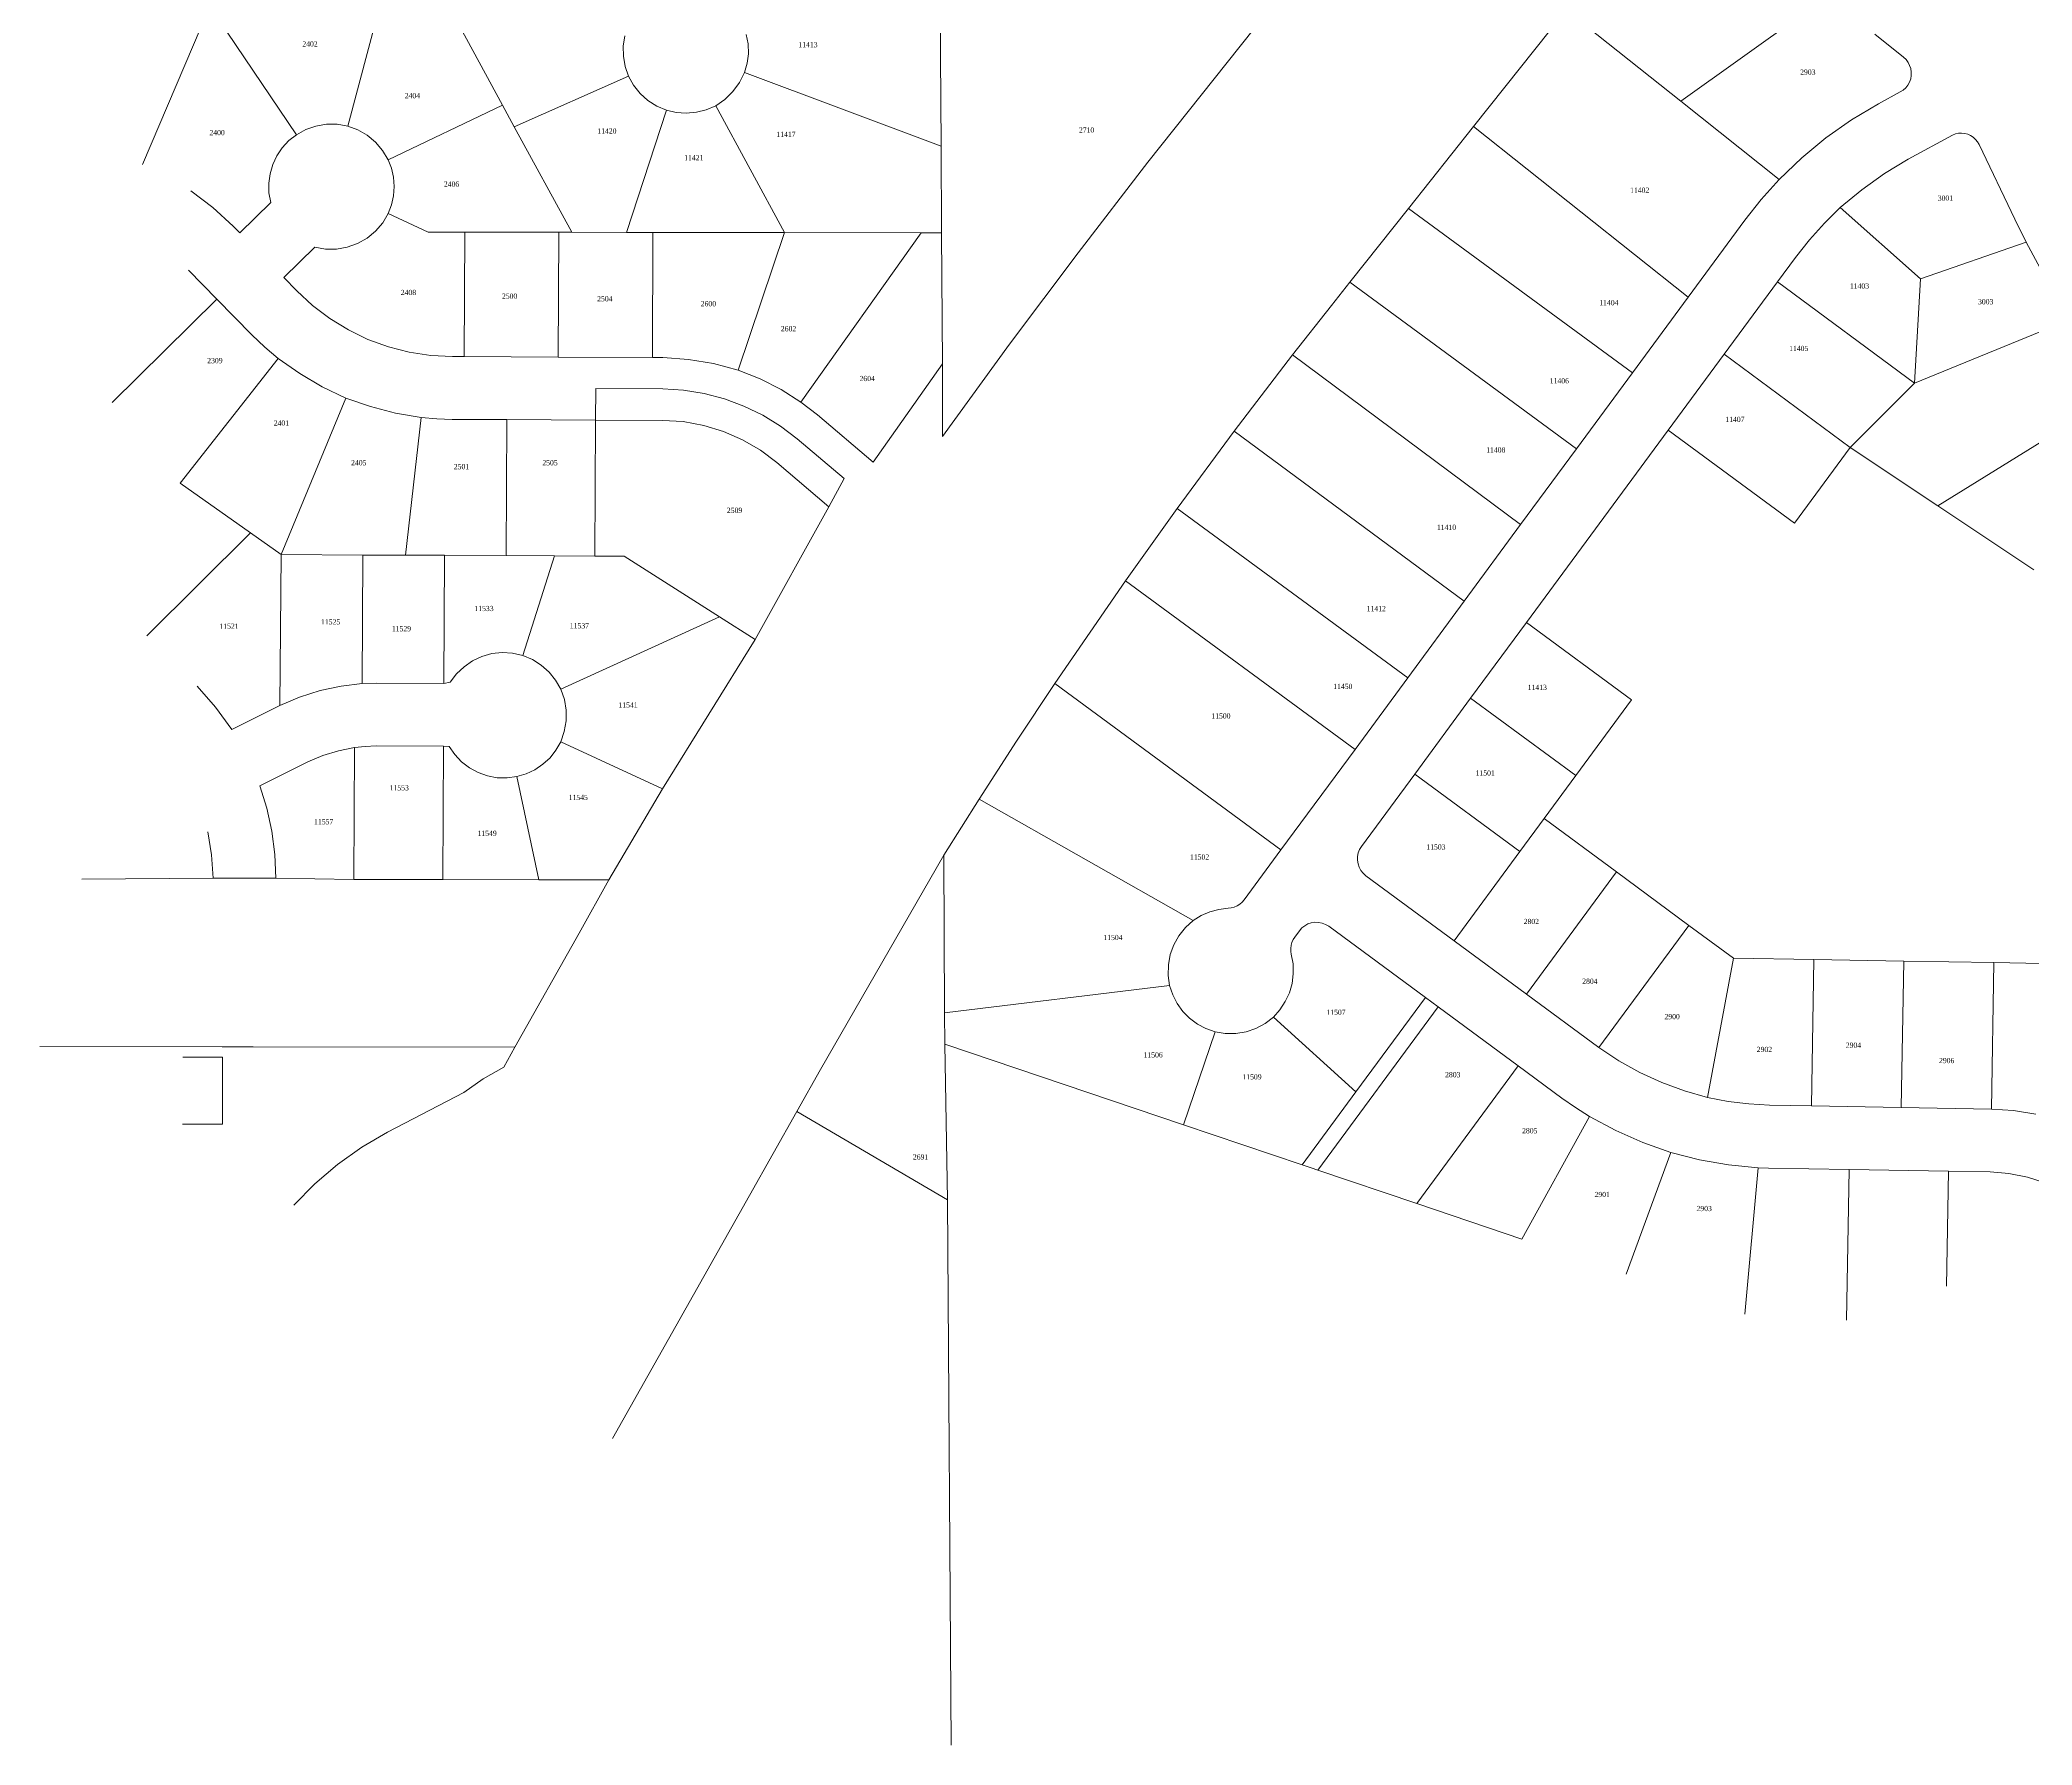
# Model space of a CAD drawing. Header units: feet. Extents: x 2819410 to 2831754, y 974571 to 993150.
# Drawn here: x 2821631 to 2823535, y 982642 to 984272 of the extents above; entities that cross this region are included whole.
import ezdxf
from ezdxf.enums import TextEntityAlignment as Align

# ---------------------------------------------------------------- set-up
doc = ezdxf.new("R2010")
doc.units = ezdxf.units.FT
doc.header["$LTSCALE"] = 0.015
doc.header["$MEASUREMENT"] = 0
doc.layers.add('ADDRESSES', color=7, linetype='Continuous')
doc.layers.add('Dakota County Parcels', color=7, linetype='Continuous', lineweight=5)
doc.styles.add('SIMPLEX', font='times.ttf', dxfattribs={"width": 0.8})

# ---------------------------------------------------------------- blocks, each defined once
blk = doc.blocks.new('ACMAP_ANN_TEMPLATE_AddressEagan')
at = {"layer": 'ADDRESSES', "style": 'SIMPLEX', "width": 0.8}
blk.add_attdef('ADDRESS', text='', height=5, dxfattribs=at).set_placement((0, 0), align=Align.CENTER)

msp = doc.modelspace()

# ---------------------------------------------------------------- linework, layer by layer
at = {"layer": 'Dakota County Parcels', "lineweight": 5}
for p, q in [((2821728.8, 984152.6), (2821793.2, 984303.4)), ((2821793.2, 984303.4), (2821875.8, 984181)), ((2821924.8, 984189.2), (2821955.2, 984302.7)), ((2822022.2, 984302.4), (2822072.8, 984209.3)), ((2822492, 984170), (2822491.1, 984300.2)), ((2822689.5, 984154.6), (2822804, 984298.5)), ((2823001, 984188.9), (2823089.4, 984300)), ((2823089.4, 984300), (2823199, 984212.9)), ((2823199, 984212.9), (2823314.8, 984295.5)), ((2822189.6, 984275.3), (2822188.2, 984265.7)), ((2822188.2, 984265.7), (2822188.4, 984255.9)), ((2822307.5, 984267.7), (2822305.8, 984276.8)), ((2822307.8, 984258.4), (2822307.5, 984267.7)), ((2823384.6, 984277.2), (2823412, 984255)), ((2822188.4, 984255.9), (2822190, 984246.3)), ((2822190, 984246.3), (2822193.1, 984237)), ((2822299.4, 984230.7), (2822304.2, 984240.3)), ((2822304.2, 984240.3), (2822306.7, 984249.2)), ((2822304.2, 984240.3), (2822492, 984170)), ((2822306.7, 984249.2), (2822307.8, 984258.4)), ((2823414.4, 984252.7), (2823412, 984255)), ((2823416.3, 984250.1), (2823414.4, 984252.7)), ((2823417.8, 984247.2), (2823416.3, 984250.1)), ((2823418.9, 984244.1), (2823417.8, 984247.2)), ((2823419.4, 984240.8), (2823418.9, 984244.1)), ((2823419.3, 984237.6), (2823419.4, 984240.8)), ((2822084.1, 984188.6), (2822193.1, 984237)), ((2822193.1, 984237), (2822198.1, 984228.3)), ((2822198.1, 984228.3), (2822204.3, 984220.5)), ((2822204.3, 984220.5), (2822211.8, 984213.7)), ((2822285.4, 984214.6), (2822293.1, 984222.1)), ((2822293.1, 984222.1), (2822299.4, 984230.7)), ((2823387.9, 984210.4), (2823408.9, 984221.8)), ((2823408.9, 984221.8), (2823411.7, 984223.6)), ((2823411.7, 984223.6), (2823414.1, 984225.8)), ((2823414.1, 984225.8), (2823416.1, 984228.4)), ((2823416.1, 984228.4), (2823417.7, 984231.2)), ((2823417.7, 984231.2), (2823418.8, 984234.3)), ((2823418.8, 984234.3), (2823419.3, 984237.6)), ((2821963.5, 984157.1), (2822072.8, 984209.3)), ((2822072.8, 984209.3), (2822084.1, 984188.6)), ((2822191.3, 984087.6), (2822229.4, 984204.3)), ((2822211.8, 984213.7), (2822220.2, 984208.3)), ((2822220.2, 984208.3), (2822229.4, 984204.3)), ((2822229.4, 984204.3), (2822238.9, 984202.2)), ((2822238.9, 984202.2), (2822248.5, 984201.5)), ((2822248.5, 984201.5), (2822258.2, 984202.4)), ((2822258.2, 984202.4), (2822267.6, 984204.8)), ((2822267.6, 984204.8), (2822276.6, 984208.6)), ((2822276.6, 984208.6), (2822285.4, 984214.6)), ((2822276.6, 984208.6), (2822342.2, 984087.5)), ((2823199, 984212.9), (2823293.1, 984138.1)), ((2823387.9, 984210.4), (2823362.2, 984195.1)), ((2821884.8, 984185.9), (2821875.8, 984181)), ((2821894.5, 984189.2), (2821884.8, 984185.9)), ((2821904.5, 984190.9), (2821894.5, 984189.2)), ((2821914.8, 984190.9), (2821904.5, 984190.9)), ((2821924.8, 984189.2), (2821914.8, 984190.9)), ((2821934.5, 984185.6), (2821924.8, 984189.2)), ((2821943.4, 984180.4), (2821934.5, 984185.6)), ((2822084.1, 984188.6), (2822139, 984087.7)), ((2822938.8, 984110.6), (2823001, 984188.9)), ((2823001, 984188.9), (2823206.2, 984025.8)), ((2823362.2, 984195.1), (2823337.7, 984177.9)), ((2823467.5, 984182.4), (2823464.5, 984182.3)), ((2823470.5, 984182.1), (2823467.5, 984182.4)), ((2821862.3, 984168.5), (2821857.2, 984160.9)), ((2821868.6, 984175.3), (2821862.3, 984168.5)), ((2821875.8, 984181), (2821868.6, 984175.3)), ((2821951.4, 984173.8), (2821943.4, 984180.4)), ((2821958.1, 984166), (2821951.4, 984173.8)), ((2821963.5, 984157.1), (2821958.1, 984166)), ((2822492.5, 984087.3), (2822492, 984170)), ((2823337.7, 984177.9), (2823314.6, 984158.8)), ((2823416.5, 984157.6), (2823458.8, 984180.6)), ((2823461.6, 984181.7), (2823458.8, 984180.6)), ((2823464.5, 984182.3), (2823461.6, 984181.7)), ((2823473.4, 984181.4), (2823470.5, 984182.1)), ((2823476.1, 984180.1), (2823473.4, 984181.4)), ((2823478.6, 984178.5), (2823476.1, 984180.1)), ((2823480.8, 984176.5), (2823478.6, 984178.5)), ((2823482.7, 984174.2), (2823480.8, 984176.5)), ((2823484.2, 984171.6), (2823482.7, 984174.2)), ((2823484.2, 984171.6), (2823518.2, 984100.4)), ((2821853.2, 984152.6), (2821850.6, 984143.7)), ((2821857.2, 984160.9), (2821853.2, 984152.6)), ((2821966.7, 984148.9), (2821963.5, 984157.1)), ((2821968.6, 984140.3), (2821966.7, 984148.9)), ((2822689.5, 984154.6), (2822622.9, 984068.2)), ((2823314.6, 984158.8), (2823293.1, 984138.1)), ((2823416.5, 984157.6), (2823393.7, 984143.8)), ((2821796, 984111.4), (2821775, 984127.3)), ((2821850.6, 984143.7), (2821849.4, 984134.6)), ((2821849.4, 984134.6), (2821849.6, 984125.3)), ((2821849.6, 984125.3), (2821851.2, 984116.3)), ((2821969.3, 984131.5), (2821968.6, 984140.3)), ((2821968.7, 984122.6), (2821969.3, 984131.5)), ((2823293.1, 984138.1), (2823276, 984119.2)), ((2823372, 984128.3), (2823351.5, 984111.3)), ((2823393.7, 984143.8), (2823372, 984128.3)), ((2821815.4, 984093.5), (2821796, 984111.4)), ((2821821.6, 984087.2), (2821851.2, 984116.3)), ((2821963.6, 984105.8), (2821966.8, 984114)), ((2821966.8, 984114), (2821968.7, 984122.6)), ((2822882.8, 984040.1), (2822938.8, 984110.6)), ((2823152.8, 983953.4), (2822938.8, 984110.6)), ((2823276, 984119.2), (2823260.3, 984099.2)), ((2823351.5, 984111.3), (2823336.3, 984096.3)), ((2823351.5, 984111.3), (2823428.3, 984043.2)), ((2821815.4, 984093.5), (2821821.6, 984087.2)), ((2821943.4, 984082.1), (2821951.5, 984088.8)), ((2821951.5, 984088.8), (2821958.3, 984096.7)), ((2821958.3, 984096.7), (2821963.6, 984105.8)), ((2821963.6, 984105.8), (2822001.7, 984087.8)), ((2822001.7, 984087.8), (2822036.7, 984087.8)), ((2822036.1, 983968.9), (2822036.7, 984087.8)), ((2822036.7, 984087.8), (2822126.6, 984087.7)), ((2822126.1, 983968.5), (2822126.6, 984087.7)), ((2822126.6, 984087.7), (2822139, 984087.7)), ((2822139, 984087.7), (2822191.3, 984087.6)), ((2822191.3, 984087.6), (2822216.6, 984087.6)), ((2822216.1, 983968), (2822216.6, 984087.6)), ((2822216.6, 984087.6), (2822342.2, 984087.5)), ((2822298.2, 983956), (2822342.2, 984087.5)), ((2822342.2, 984087.5), (2822473, 984087.3)), ((2822358.1, 983925.5), (2822473, 984087.3)), ((2822473, 984087.3), (2822492.5, 984087.3)), ((2822493.3, 983962), (2822492.5, 984087.3)), ((2823206.2, 984025.8), (2823260.3, 984099.2)), ((2823336.3, 984096.3), (2823322, 984080.4)), ((2823518.2, 984100.4), (2823529.2, 984078.3)), ((2821863.7, 984044.4), (2821893.3, 984073.5)), ((2821893.3, 984073.5), (2821903.6, 984071.7)), ((2821903.6, 984071.7), (2821914.1, 984071.6)), ((2821914.1, 984071.6), (2821924.4, 984073.4)), ((2821924.4, 984073.4), (2821934.3, 984076.9)), ((2821934.3, 984076.9), (2821943.4, 984082.1)), ((2822622.9, 984068.2), (2822557.5, 983980.9)), ((2823322, 984080.4), (2823308.6, 984063.6)), ((2823428.3, 984043.2), (2823529.2, 984078.3)), ((2823529.2, 984078.3), (2823549.3, 984040.9)), ((2821772.6, 984051.5), (2821799.9, 984023.7)), ((2823291.4, 984040.3), (2823308.6, 984063.6)), ((2821863.7, 984044.4), (2821876.1, 984031.7)), ((2821876.1, 984031.7), (2821891.3, 984017.7)), ((2822865.1, 984017.8), (2822882.8, 984040.1)), ((2823099.4, 983880.9), (2822882.8, 984040.1)), ((2823240.4, 983971.1), (2823291.4, 984040.3)), ((2823291.4, 984040.3), (2823422.6, 983943.6)), ((2823422.6, 983943.6), (2823428.3, 984043.2)), ((2821699.6, 983925.1), (2821799.9, 984023.7)), ((2821799.9, 984023.7), (2821833.3, 983989.7)), ((2821891.3, 984017.7), (2821907.9, 984005.2)), ((2822865.1, 984017.8), (2822827.9, 983970.5)), ((2823152.8, 983953.4), (2823206.2, 984025.8)), ((2821907.9, 984005.2), (2821925.6, 983994.4)), ((2821925.6, 983994.4), (2821944.2, 983985.4)), ((2823422.6, 983943.6), (2823571.1, 984004.4)), ((2821833.3, 983989.7), (2821845.6, 983978)), ((2821845.6, 983978), (2821858.5, 983967)), ((2821944.2, 983985.4), (2821963.7, 983978.3)), ((2821963.7, 983978.3), (2821983.7, 983973.2)), ((2821983.7, 983973.2), (2822004.2, 983970)), ((2822557.5, 983980.9), (2822493.5, 983892.5)), ((2821764.6, 983848.1), (2821858.5, 983967)), ((2821858.5, 983967), (2821879, 983952.7)), ((2822004.2, 983970), (2822024.9, 983968.9)), ((2822024.9, 983968.9), (2822036.1, 983968.9)), ((2822036.1, 983968.9), (2822126.1, 983968.5)), ((2822126.1, 983968.5), (2822216.1, 983968)), ((2822216.1, 983968), (2822226.1, 983968)), ((2822250.5, 983966.3), (2822226.1, 983968)), ((2822274.6, 983962.3), (2822250.5, 983966.3)), ((2822298.2, 983956), (2822274.6, 983962.3)), ((2822319, 983947.6), (2822298.2, 983956)), ((2822493.3, 983962), (2822427.1, 983868.1)), ((2822493.3, 983962), (2822493.5, 983892.5)), ((2822827.9, 983970.5), (2822772.2, 983897.6)), ((2822827.9, 983970.5), (2823046, 983808.5)), ((2823187, 983898.6), (2823240.4, 983971.1)), ((2823240.4, 983971.1), (2823361.1, 983882.1)), ((2821879, 983952.7), (2821900.5, 983940.1)), ((2821900.5, 983940.1), (2821922.9, 983929.3)), ((2822161.8, 983908.3), (2822162, 983938.3)), ((2822162, 983938.3), (2822225.9, 983938)), ((2822245.9, 983936.8), (2822225.9, 983938)), ((2822265.6, 983933.6), (2822245.9, 983936.8)), ((2822339.1, 983937.4), (2822319, 983947.6)), ((2822358.1, 983925.5), (2822339.1, 983937.4)), ((2823099.4, 983880.9), (2823152.8, 983953.4)), ((2823361.1, 983882.1), (2823422.6, 983943.6)), ((2821861.2, 983779.7), (2821922.9, 983929.3)), ((2821922.9, 983929.3), (2821946.5, 983921.1)), ((2821946.5, 983921.1), (2821970.6, 983914.9)), ((2822284.9, 983928.6), (2822265.6, 983933.6)), ((2822303.6, 983921.6), (2822284.9, 983928.6)), ((2822321.6, 983912.9), (2822303.6, 983921.6)), ((2822373.9, 983913.3), (2822358.1, 983925.5)), ((2823444.9, 983826.2), (2823619.2, 983934.4)), ((2821970.6, 983914.9), (2821995.2, 983910.7)), ((2821980.1, 983779.1), (2821995.2, 983910.7)), ((2821995.2, 983910.7), (2822009.9, 983909.4)), ((2822009.9, 983909.4), (2822024.6, 983908.9)), ((2822024.6, 983908.9), (2822076.8, 983908.7)), ((2822076.2, 983778.7), (2822076.8, 983908.7)), ((2822076.8, 983908.7), (2822161.8, 983908.3)), ((2822161.2, 983778.3), (2822161.8, 983908.3)), ((2822161.8, 983908.3), (2822225.8, 983908)), ((2822245.6, 983906.8), (2822225.8, 983908)), ((2822265.1, 983903.2), (2822245.6, 983906.8)), ((2822284, 983897.4), (2822265.1, 983903.2)), ((2822302.2, 983889.5), (2822284, 983897.4)), ((2822338.6, 983902.5), (2822321.6, 983912.9)), ((2822354.5, 983890.4), (2822338.6, 983902.5)), ((2822373.9, 983913.3), (2822427.1, 983868.1)), ((2822772.2, 983897.6), (2822717.7, 983823.9)), ((2822772.2, 983897.6), (2822992.1, 983735.2)), ((2823051.6, 983714.9), (2823187, 983898.6)), ((2823187, 983898.6), (2823307.7, 983809.6)), ((2822319.3, 983879.5), (2822302.2, 983889.5)), ((2822335.1, 983867.6), (2822319.3, 983879.5)), ((2822354.5, 983890.4), (2822399.4, 983852.3)), ((2823046, 983808.5), (2823099.4, 983880.9)), ((2823307.7, 983809.6), (2823361.1, 983882.1)), ((2823361.1, 983882.1), (2823444.9, 983826.2)), ((2822335.1, 983867.6), (2822384.6, 983825.5)), ((2821764.6, 983848.1), (2821831.9, 983800.4)), ((2822384.6, 983825.5), (2822399.4, 983852.3)), ((2822314.3, 983698.6), (2822384.6, 983825.5)), ((2822717.7, 983823.9), (2822668.2, 983754.7)), ((2822717.7, 983823.9), (2822938.1, 983662)), ((2823444.9, 983826.2), (2823536.4, 983765.1)), ((2822992.1, 983735.2), (2823046, 983808.5)), ((2821732.9, 983702.2), (2821831.9, 983800.4)), ((2821831.9, 983800.4), (2821861.2, 983779.7)), ((2821860.1, 983635.4), (2821861.2, 983779.7)), ((2821861.2, 983779.7), (2821939.2, 983779.3)), ((2821938.8, 983656.4), (2821939.2, 983779.3)), ((2821939.2, 983779.3), (2821980.1, 983779.1)), ((2821980.1, 983779.1), (2822017.2, 983779)), ((2822016.6, 983656.5), (2822017.2, 983779)), ((2822017.2, 983779), (2822076.2, 983778.7)), ((2822076.2, 983778.7), (2822122.4, 983778.5)), ((2822092.2, 983683.4), (2822122.4, 983778.5)), ((2822122.4, 983778.5), (2822161.2, 983778.3)), ((2822161.2, 983778.3), (2822189.2, 983778.2)), ((2822189.2, 983778.2), (2822280.3, 983720.2)), ((2822668.2, 983754.7), (2822600.6, 983656.4)), ((2822668.2, 983754.7), (2822887.7, 983593.6)), ((2822938.1, 983662), (2822992.1, 983735.2)), ((2822128.6, 983651.1), (2822280.3, 983720.2)), ((2822280.3, 983720.2), (2822314.3, 983698.6)), ((2822998.2, 983642.5), (2823051.6, 983714.9)), ((2823152, 983641), (2823051.6, 983714.9)), ((2822225.7, 983555.8), (2822314.3, 983698.6)), ((2822036, 983672.6), (2822028.8, 983665.7)), ((2822044.1, 983678.2), (2822036, 983672.6)), ((2822053.1, 983682.4), (2822044.1, 983678.2)), ((2822062.7, 983685.1), (2822053.1, 983682.4)), ((2822072.6, 983686.2), (2822062.7, 983685.1)), ((2822082.5, 983685.6), (2822072.6, 983686.2)), ((2822092.2, 983683.4), (2822082.5, 983685.6)), ((2822101.4, 983679.4), (2822092.2, 983683.4)), ((2822109.8, 983674.1), (2822101.4, 983679.4)), ((2822117.3, 983667.5), (2822109.8, 983674.1)), ((2821798.4, 983634), (2821780.8, 983653.9)), ((2821898.4, 983649.8), (2821878.9, 983643.6)), ((2821918.5, 983654.1), (2821898.4, 983649.8)), ((2821938.8, 983656.4), (2821918.5, 983654.1)), ((2821952.2, 983656.8), (2821938.8, 983656.4)), ((2821952.2, 983656.8), (2822016.6, 983656.5)), ((2822016.6, 983656.5), (2822022.9, 983657.7)), ((2822028.8, 983665.7), (2822022.9, 983657.7)), ((2822123.6, 983659.7), (2822117.3, 983667.5)), ((2822128.6, 983651.1), (2822123.6, 983659.7)), ((2822131.9, 983641.3), (2822128.6, 983651.1)), ((2822600.6, 983656.4), (2822564.1, 983601.4)), ((2822600.6, 983656.4), (2822816.9, 983497.6)), ((2822887.7, 983593.6), (2822938.1, 983662)), ((2821814.1, 983612.5), (2821798.4, 983634)), ((2821814.1, 983612.5), (2821860.1, 983635.4)), ((2821878.9, 983643.6), (2821860.1, 983635.4)), ((2822133.6, 983631.1), (2822131.9, 983641.3)), ((2822133.6, 983620.8), (2822133.6, 983631.1)), ((2822944.9, 983570), (2822998.2, 983642.5)), ((2822998.2, 983642.5), (2823098.6, 983568.5)), ((2823098.6, 983568.5), (2823152, 983641)), ((2822131.8, 983610.7), (2822133.6, 983620.8)), ((2821916, 983592.2), (2821901.1, 983587.6)), ((2821931.2, 983595.4), (2821916, 983592.2)), ((2821930.6, 983469.2), (2821931.2, 983595.4)), ((2821941.5, 983596.4), (2821931.2, 983595.4)), ((2821951.9, 983596.8), (2821941.5, 983596.4)), ((2821951.9, 983596.8), (2822016.3, 983596.5)), ((2822015.8, 983469.1), (2822016.3, 983596.5)), ((2822016.3, 983596.5), (2822021.9, 983596.4)), ((2822021.9, 983596.4), (2822027.3, 983588.6)), ((2822118.2, 983585.6), (2822123.9, 983592.9)), ((2822123.9, 983592.9), (2822128.4, 983600.9)), ((2822128.4, 983600.9), (2822131.8, 983610.7)), ((2822128.4, 983600.9), (2822225.7, 983555.8)), ((2822564.1, 983601.4), (2822528.3, 983545.9)), ((2822816.9, 983497.6), (2822887.7, 983593.6)), ((2821840.8, 983558.8), (2821886.8, 983581.6)), ((2821901.1, 983587.6), (2821886.8, 983581.6)), ((2822027.3, 983588.6), (2822033.7, 983581.8)), ((2822033.7, 983581.8), (2822041.2, 983576)), ((2822041.2, 983576), (2822049.5, 983571.5)), ((2822095.4, 983570.1), (2822103.7, 983574.1)), ((2822103.7, 983574.1), (2822111.4, 983579.3)), ((2822111.4, 983579.3), (2822118.2, 983585.6)), ((2821847.5, 983537.3), (2821840.8, 983558.8)), ((2822049.5, 983571.5), (2822058.4, 983568.3)), ((2822058.4, 983568.3), (2822067.7, 983566.5)), ((2822067.7, 983566.5), (2822077.1, 983566.3)), ((2822077.1, 983566.3), (2822086.5, 983567.5)), ((2822086.5, 983567.5), (2822095.4, 983570.1)), ((2822086.5, 983567.5), (2822107.4, 983469)), ((2822225.7, 983555.8), (2822174.4, 983468.9)), ((2822893.8, 983500.8), (2822944.9, 983570)), ((2822944.9, 983570), (2823045.2, 983496.1)), ((2823068.4, 983527.5), (2823098.6, 983568.5)), ((2821852.3, 983515.3), (2821847.5, 983537.3)), ((2822528.3, 983545.9), (2822494.6, 983492.5)), ((2822528.3, 983545.9), (2822733, 983429.9)), ((2823045.2, 983496.1), (2823068.4, 983527.5)), ((2823068.4, 983527.5), (2823137.6, 983476.4)), ((2821794.8, 983492.8), (2821791, 983514.8)), ((2821855.2, 983493), (2821852.3, 983515.3)), ((2822781.7, 983449.8), (2822816.9, 983497.6)), ((2822892.1, 983497.8), (2822890.8, 983494.6)), ((2822893.8, 983500.8), (2822892.1, 983497.8)), ((2821796.1, 983470.6), (2821794.8, 983492.8)), ((2821856.1, 983470.5), (2821855.2, 983493)), ((2822376.8, 983287.6), (2822494.6, 983492.5)), ((2822495.3, 983341.9), (2822494.6, 983492.5)), ((2822890.8, 983494.6), (2822890.1, 983491.2)), ((2822890.1, 983491.2), (2822890.1, 983487.7)), ((2822890.1, 983487.7), (2822890.6, 983484.2)), ((2822890.6, 983484.2), (2822891.7, 983480.9)), ((2822891.7, 983480.9), (2822893.3, 983477.9)), ((2822893.3, 983477.9), (2822895.5, 983475.2)), ((2822982.3, 983410.7), (2823045.2, 983496.1)), ((2821670.6, 983469.6), (2821796.1, 983470.6)), ((2821796.1, 983470.6), (2821826.1, 983470.5)), ((2821826.1, 983470.5), (2821856.1, 983470.5)), ((2821856.1, 983470.5), (2821930.6, 983469.2)), ((2821930.6, 983469.2), (2822015.8, 983469.1)), ((2822015.8, 983469.1), (2822107.4, 983469)), ((2822107.4, 983469), (2822174.4, 983468.9)), ((2822174.4, 983468.9), (2822146, 983417.8)), ((2822895.5, 983475.2), (2822898.1, 983472.8)), ((2822898.1, 983472.8), (2822982.3, 983410.7)), ((2823051.6, 983359.7), (2823137.6, 983476.4)), ((2823137.6, 983476.4), (2823206.8, 983425.4)), ((2822757.5, 983440.7), (2822748.9, 983438.3)), ((2822766.4, 983441.7), (2822757.5, 983440.7)), ((2822766.4, 983441.7), (2822769.4, 983442)), ((2822769.4, 983442), (2822772.3, 983442.8)), ((2822772.3, 983442.8), (2822775, 983444)), ((2822775, 983444), (2822777.5, 983445.6)), ((2822777.5, 983445.6), (2822779.8, 983447.6)), ((2822779.8, 983447.6), (2822781.7, 983449.8)), ((2822725.6, 983423.2), (2822719.4, 983415.4)), ((2822733, 983429.9), (2822725.6, 983423.2)), ((2822740.6, 983434.7), (2822733, 983429.9)), ((2822748.9, 983438.3), (2822740.6, 983434.7)), ((2822836.8, 983422.9), (2822834.5, 983420.3)), ((2822839.6, 983425), (2822836.8, 983422.9)), ((2822842.6, 983426.7), (2822839.6, 983425)), ((2822845.9, 983427.8), (2822842.6, 983426.7)), ((2822849.4, 983428.3), (2822845.9, 983427.8)), ((2822852.8, 983428.2), (2822849.4, 983428.3)), ((2822856.3, 983427.6), (2822852.8, 983428.2)), ((2822859.5, 983426.3), (2822856.3, 983427.6)), ((2822862.5, 983424.5), (2822859.5, 983426.3)), ((2822862.5, 983424.5), (2822955.1, 983356.3)), ((2823120.8, 983308.7), (2823206.8, 983425.4)), ((2823206.8, 983425.4), (2823249.3, 983394.1)), ((2822084.6, 983309), (2822146, 983417.8)), ((2822714.5, 983406.7), (2822711.1, 983397.4)), ((2822719.4, 983415.4), (2822714.5, 983406.7)), ((2822826.5, 983406.3), (2822826.2, 983403.4)), ((2822826.2, 983403.4), (2822826.2, 983400.5)), ((2822827.3, 983409.1), (2822826.5, 983406.3)), ((2822828.5, 983411.8), (2822827.3, 983409.1)), ((2822830, 983414.2), (2822828.5, 983411.8)), ((2822830, 983414.2), (2822834.5, 983420.3)), ((2822982.3, 983410.7), (2823051.6, 983359.7)), ((2822709.3, 983387.6), (2822709.1, 983377.6)), ((2822711.1, 983397.4), (2822709.3, 983387.6)), ((2822826.2, 983400.5), (2822826.7, 983397.7)), ((2822828.4, 983388.5), (2822826.7, 983397.7)), ((2822828.6, 983379.2), (2822828.4, 983388.5)), ((2823224.6, 983260.9), (2823249.3, 983394.1)), ((2823249.3, 983394.1), (2823326.3, 983392.8)), ((2823323.9, 983252.8), (2823326.3, 983392.8)), ((2823326.3, 983392.8), (2823412.3, 983391.3)), ((2823409.8, 983251.3), (2823412.3, 983391.3)), ((2823412.3, 983391.3), (2823498.3, 983389.8)), ((2823495.9, 983249.8), (2823498.3, 983389.8)), ((2823498.3, 983389.8), (2823628.3, 983387.5)), ((2822495.3, 983341.9), (2822710.5, 983367.8)), ((2822709.1, 983377.6), (2822710.5, 983367.8)), ((2822710.5, 983367.8), (2822713.5, 983359)), ((2822824.9, 983361), (2822827.5, 983369.9)), ((2822827.5, 983369.9), (2822828.6, 983379.2)), ((2822713.5, 983359), (2822717.7, 983350.7)), ((2822717.7, 983350.7), (2822723.1, 983343.2)), ((2822809.7, 983337.8), (2822815.9, 983344.7)), ((2822815.9, 983344.7), (2822821, 983352.5)), ((2822821, 983352.5), (2822824.9, 983361)), ((2822852.2, 983191.5), (2822967.1, 983347.4)), ((2822888.6, 983266.2), (2822955.1, 983356.3)), ((2822955.1, 983356.3), (2822967.1, 983347.4)), ((2822967.1, 983347.4), (2823043.6, 983291.1)), ((2823051.6, 983359.7), (2823120.8, 983308.7)), ((2822495.5, 983311.9), (2822495.3, 983341.9)), ((2822723.1, 983343.2), (2822729.6, 983336.6)), ((2822729.6, 983336.6), (2822737, 983331.1)), ((2822737, 983331.1), (2822745.2, 983326.7)), ((2822745.2, 983326.7), (2822753.9, 983323.7)), ((2822783.6, 983323.6), (2822793, 983326.9)), ((2822793, 983326.9), (2822801.8, 983331.6)), ((2822801.8, 983331.6), (2822809.7, 983337.8)), ((2822809.7, 983337.8), (2822888.6, 983266.2)), ((2821630.6, 983309.6), (2821804.8, 983309.4)), ((2821804.8, 983309.4), (2821834.4, 983309.3)), ((2821834.4, 983309.3), (2822084.6, 983309)), ((2822074, 983289.9), (2822084.6, 983309)), ((2822495.5, 983311.9), (2822723.6, 983234.9)), ((2822498.2, 983163), (2822495.5, 983311.9)), ((2822723.6, 983234.9), (2822753.9, 983323.7)), ((2822753.9, 983323.7), (2822763.7, 983322)), ((2822763.7, 983322), (2822773.7, 983322)), ((2822773.7, 983322), (2822783.6, 983323.6)), ((2823120.8, 983308.7), (2823139.9, 983296)), ((2821804.4, 983299.5), (2821767.1, 983299.5)), ((2821805.1, 983299.5), (2821804.4, 983299.5)), ((2821805, 983235.5), (2821805.1, 983299.5)), ((2822074, 983289.9), (2822054.4, 983278.6)), ((2822354.1, 983247.4), (2822376.8, 983287.6)), ((2822376.8, 983287.6), (2822376.8, 983287.6)), ((2822946.7, 983159.6), (2823043.6, 983291.1)), ((2823043.6, 983291.1), (2823085.2, 983260.4)), ((2823139.9, 983296), (2823160, 983284.7)), ((2822054.4, 983278.6), (2822035.8, 983265.6)), ((2823160, 983284.7), (2823180.9, 983275.1)), ((2823180.9, 983275.1), (2823202.5, 983267.1)), ((2821962.8, 983227.7), (2822035.8, 983265.6)), ((2822837.3, 983196.5), (2822888.6, 983266.2)), ((2823085.2, 983260.4), (2823098.4, 983251.2)), ((2823098.4, 983251.2), (2823111.9, 983242.6)), ((2823202.5, 983267.1), (2823224.6, 983260.9)), ((2823224.6, 983260.9), (2823244.2, 983257.2)), ((2823244.2, 983257.2), (2823264.1, 983254.7)), ((2823264.1, 983254.7), (2823284, 983253.5)), ((2823284, 983253.5), (2823323.9, 983252.8)), ((2823323.9, 983252.8), (2823409.8, 983251.3)), ((2823409.8, 983251.3), (2823495.9, 983249.8)), ((2823517.2, 983248.3), (2823495.9, 983249.8)), ((2821767, 983235.5), (2821801.6, 983235.5)), ((2821801.6, 983235.5), (2821805, 983235.5)), ((2822308.8, 983167.1), (2822354.1, 983247.4)), ((2822354.1, 983247.4), (2822498.2, 983163)), ((2822723.6, 983234.9), (2822837.3, 983196.5)), ((2823047.2, 983125.6), (2823111.9, 983242.6)), ((2823111.9, 983242.6), (2823136.9, 983229.2)), ((2823538.3, 983244.8), (2823517.2, 983248.3)), ((2821938.2, 983213.4), (2821915, 983196.9)), ((2821962.8, 983227.7), (2821938.2, 983213.4)), ((2823136.9, 983229.2), (2823162.8, 983217.8)), ((2823162.8, 983217.8), (2823189.4, 983208.2)), ((2821915, 983196.9), (2821893.3, 983178.4)), ((2822837.3, 983196.5), (2822845.6, 983193.7)), ((2822845.6, 983193.7), (2822852.2, 983191.5)), ((2823146.7, 983092.1), (2823189.4, 983208.2)), ((2823189.4, 983208.2), (2823216.9, 983201.4)), ((2823216.9, 983201.4), (2823244.8, 983196.6)), ((2823244.8, 983196.6), (2823273, 983193.8)), ((2823260.4, 983053.7), (2823273, 983193.8)), ((2823273, 983193.8), (2823283, 983193.5)), ((2823283, 983193.5), (2823359.9, 983192.2)), ((2823357.3, 983048.1), (2823359.9, 983192.2)), ((2823359.9, 983192.2), (2823454.8, 983190.5)), ((2821893.3, 983178.4), (2821873.3, 983158.1)), ((2822852.2, 983191.5), (2822946.7, 983159.6)), ((2823452.9, 983080.5), (2823454.8, 983190.5)), ((2823454.8, 983190.5), (2823494.8, 983189.8)), ((2823512.7, 983188.3), (2823494.8, 983189.8)), ((2823530.4, 983184.8), (2823512.7, 983188.3)), ((2823547.5, 983179.2), (2823530.4, 983184.8)), ((2822177.8, 982935), (2822308.8, 983167.1)), ((2822501.5, 982642), (2822498.2, 983163)), ((2822946.7, 983159.6), (2823047.2, 983125.6))]:
    msp.add_line(p, q, dxfattribs=at)

# ---------------------------------------------------------------- block references
at = {"layer": 'ADDRESSES', "lineweight": 5}
for p, values in [((2821888.8, 984265.2), {'ADDRESS': '2402'}), ((2822364.8, 984264.5), {'ADDRESS': '11413'}), ((2823320.5, 984238.3), {'ADDRESS': '2903'}), ((2821986.7, 984215.8), {'ADDRESS': '2404'}), ((2821800, 984180.5), {'ADDRESS': '2400'}), ((2822172.6, 984182), {'ADDRESS': '11420'}), ((2822343.8, 984178.9), {'ADDRESS': '11417'}), ((2822631.1, 984182.9), {'ADDRESS': '2710'}), ((2822255.6, 984156.4), {'ADDRESS': '11421'}), ((2822024.1, 984131.3), {'ADDRESS': '2406'}), ((2823159.8, 984125.5), {'ADDRESS': '11402'}), ((2823452, 984117.9), {'ADDRESS': '3001'}), ((2821982.9, 984027.7), {'ADDRESS': '2408'}), ((2823369.9, 984033.9), {'ADDRESS': '11403'}), ((2822079.6, 984024.2), {'ADDRESS': '2500'}), ((2822170.6, 984021.7), {'ADDRESS': '2504'}), ((2822269.6, 984017), {'ADDRESS': '2600'}), ((2823130.3, 984018), {'ADDRESS': '11404'}), ((2823490.5, 984018.9), {'ADDRESS': '3003'}), ((2822346.2, 983993.1), {'ADDRESS': '2602'}), ((2823311.8, 983974.2), {'ADDRESS': '11405'}), ((2821797.9, 983962.6), {'ADDRESS': '2309'}), ((2822421.4, 983945.5), {'ADDRESS': '2604'}), ((2823083, 983943.3), {'ADDRESS': '11406'}), ((2821861.5, 983902.9), {'ADDRESS': '2401'}), ((2823250.8, 983906.4), {'ADDRESS': '11407'}), ((2823022.2, 983877.2), {'ADDRESS': '11408'}), ((2821935.4, 983865), {'ADDRESS': '2405'}), ((2822033.6, 983861.3), {'ADDRESS': '2501'}), ((2822118.2, 983865), {'ADDRESS': '2505'}), ((2822294.6, 983819.5), {'ADDRESS': '2509'}), ((2822975.1, 983803.3), {'ADDRESS': '11410'}), ((2822055.1, 983725.7), {'ADDRESS': '11533'}), ((2822908, 983725.6), {'ADDRESS': '11412'}), ((2821811.4, 983708.8), {'ADDRESS': '11521'}), ((2821908.5, 983712.9), {'ADDRESS': '11525'}), ((2821976.2, 983706.4), {'ADDRESS': '11529'}), ((2822146.3, 983709.2), {'ADDRESS': '11537'}), ((2822876, 983651.2), {'ADDRESS': '11450'}), ((2823061.9, 983650.3), {'ADDRESS': '11413'}), ((2822192.8, 983633.5), {'ADDRESS': '11541'}), ((2822759.5, 983623), {'ADDRESS': '11500'}), ((2823012.1, 983568.5), {'ADDRESS': '11501'}), ((2821974.1, 983554.3), {'ADDRESS': '11553'}), ((2822145.2, 983545.1), {'ADDRESS': '11545'}), ((2821901.9, 983521.9), {'ADDRESS': '11557'}), ((2822058.1, 983510.9), {'ADDRESS': '11549'}), ((2822965, 983497.8), {'ADDRESS': '11503'}), ((2822739.1, 983488.2), {'ADDRESS': '11502'}), ((2823056.2, 983426.6), {'ADDRESS': '2802'}), ((2822656.3, 983411.3), {'ADDRESS': '11504'}), ((2823112.2, 983369.5), {'ADDRESS': '2804'}), ((2822869.5, 983339.9), {'ADDRESS': '11507'}), ((2823190.8, 983335.7), {'ADDRESS': '2900'}), ((2823279, 983304.3), {'ADDRESS': '2902'}), ((2823364.1, 983308.4), {'ADDRESS': '2904'}), ((2822694.7, 983299.1), {'ADDRESS': '11506'}), ((2823453.2, 983293.7), {'ADDRESS': '2906'}), ((2822789.2, 983278.1), {'ADDRESS': '11509'}), ((2822981.1, 983280.2), {'ADDRESS': '2803'}), ((2823054.7, 983226.6), {'ADDRESS': '2805'}), ((2822472.4, 983201.5), {'ADDRESS': '2691'}), ((2823123.9, 983165.7), {'ADDRESS': '2901'}), ((2823221.4, 983152.3), {'ADDRESS': '2903'})]:
    msp.add_blockref('ACMAP_ANN_TEMPLATE_AddressEagan', p, dxfattribs=at).add_auto_attribs(values)

doc.saveas('drawing.dxf')
